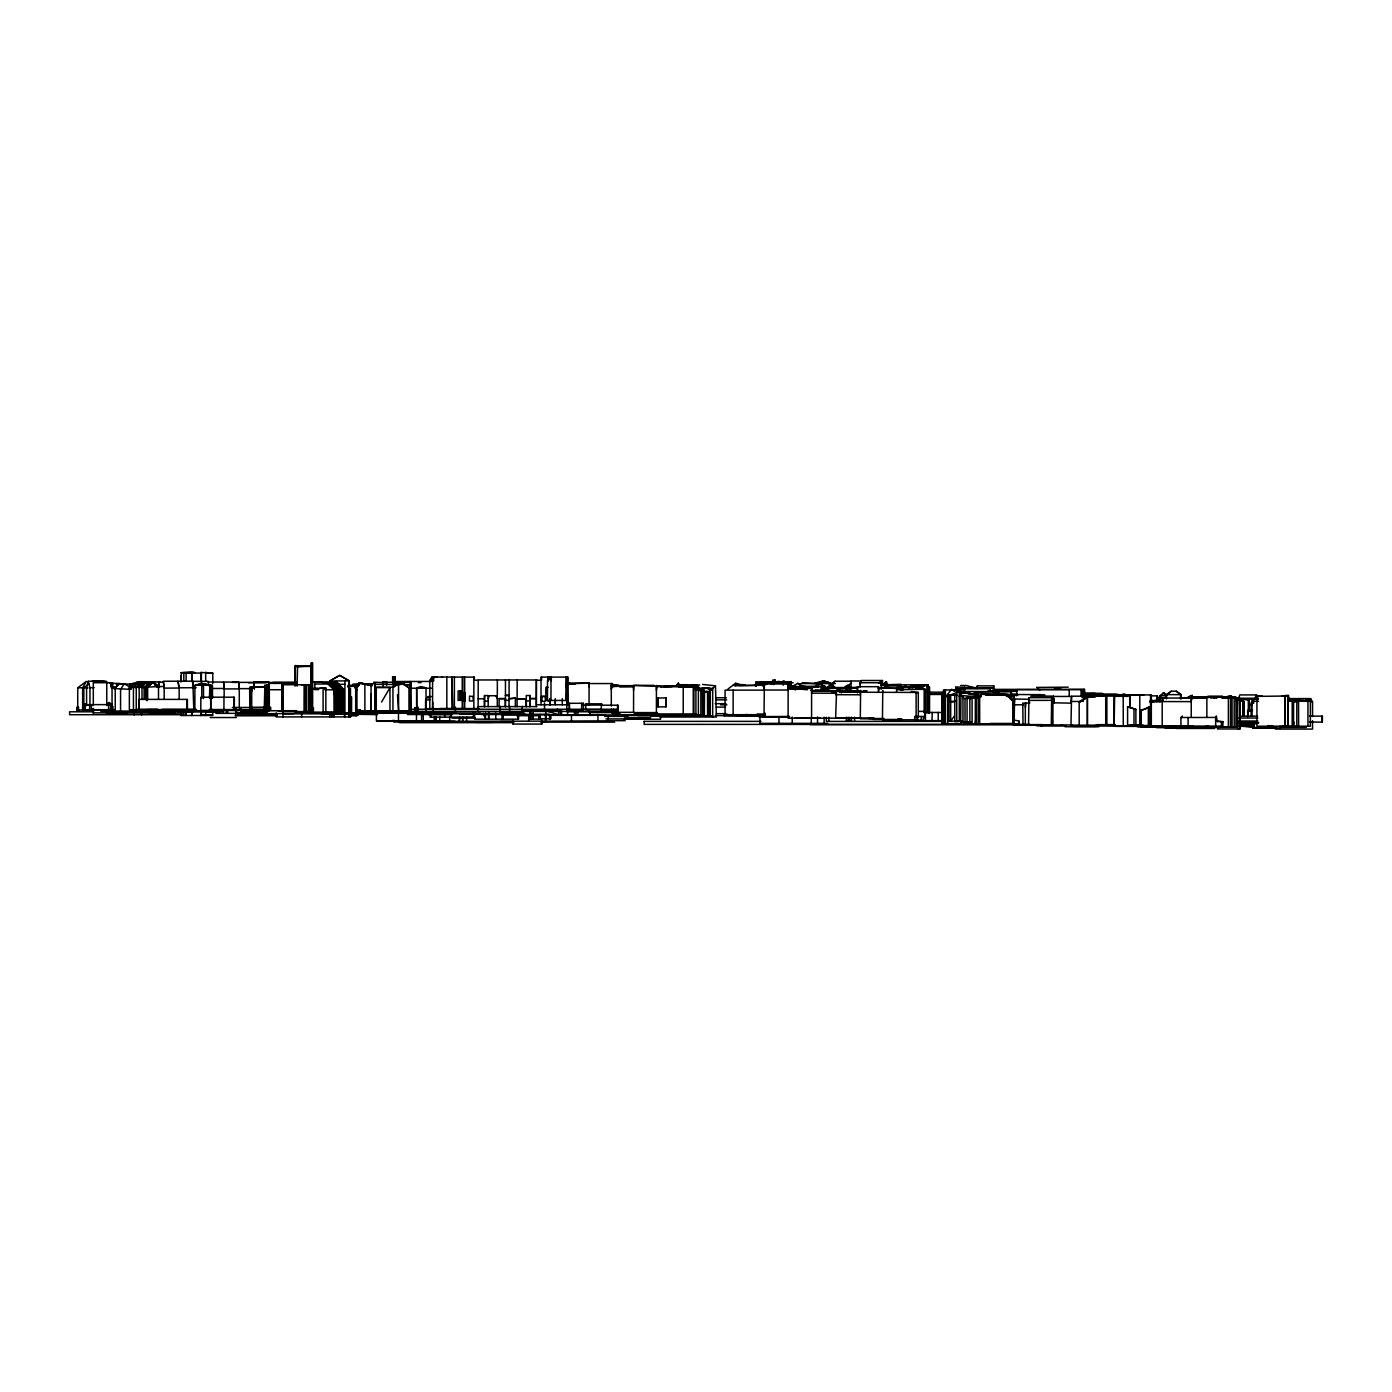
<?xml version="1.0" encoding="UTF-8"?>
<svg xmlns="http://www.w3.org/2000/svg" width="1392" height="1392" viewBox="0 0 1392 1392"><rect width="100%" height="100%" fill="white"/><g stroke="black" fill="none" stroke-linecap="round" stroke-linejoin="round"><path stroke-width="1.5" d="M371.09 694.086L371.055 711.068L371.055 683.733L375.109 683.733L375.405 711.068M766.487 684.481L766.487 681.889L773.621 681.889L773.587 684.499L773.517 683.194M788.411 687.857L788.429 683.228L788.829 686.935M1285.042 726.224L1285.112 696.035L1255.601 696.4L1254.992 699.41M532.962 719.107L532.979 714.966M555.304 700.733L555.286 704.77L555.286 698.714M763.999 690.014L788.116 690.014L788.168 683.942L764.365 683.959L763.999 716.984L788.69 716.793M350.471 703.934L350.123 708.719M633.551 690.241L633.621 685.456L656.937 686.343M666.055 697.879L666.124 706.875L657.807 706.875L657.807 703.952L657.929 698.053L666.055 697.879L665.968 706.875M656.415 690.432L656.502 685.456M756.134 684.864L756.169 681.906L775.327 681.906L775.361 682.898L775.327 681.906M773.587 684.499L773.621 681.889M945.081 700.472L945.185 694.156L942.976 693.529L942.976 723.596M611.297 689.423L611.384 685.664L633.621 685.664L633.551 712.6L657.407 712.6M589.06 686.778L589.129 683.141L566.892 683.141M657.929 698.053L658.016 706.875M394.545 683.559L394.597 681.523L431.398 681.436M1053.831 701.22L1053.901 698.419L1053.97 701.22M409.944 686.517L410.101 681.436M1084.298 694.573L1084.455 689.405L993.523 689.371M163.751 682.08L158.636 682.167L158.966 686.882M334.811 685.682L334.933 682.498L321.935 682.498M432.808 702.264L432.581 708.702L432.581 677.017L430.876 678.53L433.591 678.53L433.591 680.827L429.815 680.236L429.815 708.702M1150.54 701.324L1150.61 699.863M383.078 686.291L383.235 681.662L386.732 681.767M386.628 685.299L386.75 682.237L410.814 682.237L411.058 710.947L355.691 711.068L355.691 687.491L358.997 683.002L371.821 684.899M410.501 689.04L410.814 682.237M314.94 683.402L314.679 689.597L318.733 689.614M386.732 682.706L373.63 682.202M974.087 692.05L998.429 691.511L998.342 693.634L994.184 693.616M860.447 691.163L860.291 694.782L835.652 694.678L835.809 691.163L860.447 691.163L812.841 691.041M857.663 687.509L821.524 687.613L821.332 688.709L857.663 687.509L857.385 691.894L852.322 691.911M839.446 690.449L840.194 688.013M900.38 687.126L900.989 684.325L881.867 684.794L883.763 685.369M1239.489 704.317L1239.75 700.228L1236.113 699.793L1239.75 700.228L1239.75 728.956M774.735 682.898L784.096 681.332M1293.864 722.065L1293.568 726.224L1293.568 701.29L1288.105 701.011L1310.377 700.298L1310.377 726.224L1256.924 726.224L1256.924 696.017L1262.248 696.052M878.474 692.015L878.77 688.1L897.266 688.344L878.77 688.1M896.518 691.998L896.813 688.1M821.332 690.293L821.593 686.691L823.525 686.848M1152.245 700.141L1152.124 701.777L1160.458 701.777L1155.899 700.141L1152.489 700.942M1156.648 701.255L1157.065 695.861L1151.08 695.861M1014.089 705.1L1014.577 699.306L1010.453 699.306M1014.089 724.466L1014.577 699.289M509.072 698.732L515.388 698.14L515.318 706.614M515.388 698.14L509.054 698.732M201.196 711.26L200.761 715.488L200.761 711.26M540.079 714.74L539.644 718.829L539.644 714.514M1115.096 725.371L1070.987 725.128L1071.544 696.191L1089.71 696.191M976.262 715.366L975.322 723.718L975.322 697.514L980.995 696.104L977.619 697.81M1205.907 697.966L1162.633 698.071L1162.198 701.568L1191.239 701.62L1191.691 698.071M1010.992 691.859L1011.271 689.753L998.743 690.815L998.586 691.859L1010.992 691.859L1010.992 696.017M861.056 682.672L861.335 680.497L882.458 680.497L882.65 685.595M1014.037 694.608L1013.428 698.975L1028.775 699.289M882.11 682.933L882.458 680.497M473.106 696.539L469.504 696.122L469.452 700.976L473.176 700.976L473.176 696.122M459.899 717.419L459.308 721.369L459.517 717.211M760.554 682.045L770.437 682.428M1052.23 725.18L1028.531 725.18L1028.949 697.67L1051.691 697.67L1052.126 702.299M1051.273 725.18L1051.691 697.67M918.302 719.803L882.458 719.803L882.772 690.328M883.102 718.933L860.291 718.794L860.621 690.328L860.935 692.294M1013.428 699.654L1013.985 696.592L1007.582 696.592M882.458 692.398L882.737 690.919M977.358 685.873L976.975 687.874L993.314 687.996L993.749 685.873L977.358 685.873L977.41 687.631L964.36 687.683M1239.489 697.253L1239.263 698.453L1231.52 697.601M340.483 693.999L341.249 690.032L334.585 682.88M565.97 686.639L566.979 680.601M1103.317 694.086L1103.056 695.339L1102.168 693.303L1084.368 693.303M835.652 718.376L836.522 691.476M922.739 686.708L910.577 686.9L911.064 684.794L926.985 684.794L929.56 687.683L929.56 712.965M909.446 688.448L909.446 686.865L912.473 686.291L910.298 686.291L910.298 687.544L905.078 686.204L899.197 688.448L899.336 685.316L888.026 685.316L888.566 688.414M601.187 709.607L585.649 709.607L585.928 704.021L586.171 705.274M1051.552 704.891L1053.5 696.122L1030.776 696.122M333.575 694.121L334.567 690.119L328.251 684.029L334.637 690.119M799.565 687.439L799.965 685.891L805.533 686.413L803.532 686.691M105.792 682.254L107.01 682.15L106.227 681.227L88.27 681.297L86.582 687.665L86.582 705.674M618.152 710.007L601.187 710.007L601.483 704.161L601.762 705.222M1247.597 716.671C1247.998 703.813 1255.828 696.696 1236.305 700.768L1236.757 699.219M782.948 684.829L783.783 682.097L785.175 682.097M541.575 696.47L545.316 696.278L545.246 701.377L541.575 701.377L541.575 696.47L545.246 696.47M1176.223 727.39L1234.182 727.198L1234.182 697.027L1233.625 698.297L1235.783 697.096L1191.239 697.096L1191.239 716.445M928.534 694.451L943.637 694.469L944.141 692.903L942.401 692.903L941.879 694.469L941.879 723.596L958.792 723.596M499.154 698.627L505.453 698.627L499.154 698.627L499.084 706.614M910.577 686.795L911.238 684.847L901.094 684.864L900.38 686.848L910.542 686.9M1238.428 698.871L1239.802 694.921L1256.976 694.921L1255.462 698.906M568.371 683.298L575.053 684.22L567.484 683.803L589.129 683.141M1232.198 698.105L1232.633 696.887L1232.947 697.827L1230.789 695.93L1223.029 697.444M294.982 686.152L294.982 666.577L295.365 665.55L297.592 666.42M844.144 690.71L847.745 690.484M410.449 684.76L403.976 684.603L410.449 684.76L410.501 710.947M1228.057 698.175L1221.932 697.879M1141.457 726.032L1114.139 725.98L1114.661 694.956M585.649 705.048L586.171 703.83L601.762 703.83L601.187 705.048L581.995 705.118M1082.959 691.145L1083.811 689.144L1083.811 697.688M526.228 698.784L517.093 698.784L526.228 698.784L526.228 706.614M250.786 707.658L270.57 707.345L270.57 709.833L211.427 709.816M488.122 698.593L489.445 695.739L496.039 695.722L497.362 698.593M297.105 686.152L297.592 665.515M128.899 687.022L130.43 683.855L133.04 683.855M1253.635 703.221L1253.566 699.637M1180.921 726.137L1180.921 717.524L1182.4 716.045M1309.228 701.464L1310.603 698.593L1288.035 698.593M1217.287 721.839L1216.364 716.01L1215.616 717.437L1180.921 717.524M547.508 700.454L547.508 680.566L549.596 677.278L547.856 680.566L547.856 677.069M994.654 693.199C995.036 688.97 1003.214 694.295 995.593 691.424M916.789 692.624L918.302 692.45L918.302 717.715M1299.38 700.141L1300.058 698.975L1287.6 698.975M393.971 682.48L393.414 680.688L394.301 682.132M82.633 710.042L82.633 687.787L86.356 681.401L77.726 687.787L77.726 708.006M381.565 702.038L389.986 687.631L376.275 687.613L376.275 711.034M336.551 681.976L334.724 681.923M676.738 685.717L678.304 683.263L679.992 685.717M1208.708 697.392L1218.818 697.34M131.37 688.013L124.306 683.733L120.565 689.388L120.565 711.208M432.79 676.999L433.399 678.53L433.399 676.947L436.653 677.017M676.529 685.717L678.304 683.263M978.228 698.123L981.83 694.312L978.228 698.123L976.14 698.053L976.14 724.449M298.045 666.594L311.477 666.037L298.045 666.42M954.477 715.906L950.701 721.126L950.701 694.956M834.887 688.222L830.867 684.638L830.293 685.386L835.043 681.245L850.669 681.193M951.449 689.51L945.394 697.061L960.689 690.867L951.449 689.51L961.315 691.145M977.602 696.679L960.95 695.565L962.968 695.774L962.968 722.709L971.059 722.709M431.52 696.574L428.266 696.574L425.569 699.95L425.569 708.702L462.84 708.65L462.84 677.051M159.767 681.871L139.357 681.68L133.441 687.474L141.967 687.335L146.978 681.732L149.675 684.081M963.003 692.12L959.297 696.244L963.003 692.12L975.531 694.417M954.181 691.285L956.443 688.762L989.956 688.762L990.704 690.832M110.751 685.978L113.239 683.298L109.933 683.298M837.74 718.15L788.116 718.202L788.116 688.466L792.814 688.118M835.948 688.222L831.007 684.133L834.017 688.222M147.204 700.559L147.204 687.439L152.981 681.993L159.523 687.335M146.56 700.559L146.56 687.37L152.981 681.993L158.636 686.621L164.169 686.413L164.169 698.854M110.855 685.995L113.465 683.402L119.729 683.402L114.196 688.779M1218.818 696.887L1198.721 697.496L1220.627 697.027M136.242 709.746L136.242 687.665L142.28 681.68M129.369 688.344L133.441 687.126L138.748 681.941L136.729 681.941L129.369 688.344L129.369 709.746L194.636 710.007M844.022 688.222L847.815 685.282L851.573 688.222M136.242 687.665L142.402 681.68M139.27 709.746L139.148 687.491L145.186 681.732L148.144 684.69M139.148 687.491L145.133 681.68L148.126 684.829M827.805 688.222L835.043 681.245M844.735 688.222L847.38 685.664M1160.824 695.722L1163.921 692.764L1167.001 695.722L1160.023 695.722L1160.023 701.864M114.196 688.518L119.173 683.733L124.306 683.733M151.45 682.08L145.638 687.683L144.089 687.578L144.089 698.401M712.669 717.019L712.669 688.396L715.471 685.804L716.341 717.019L659.86 717.019M843.796 688.222L846.58 685.717M1160.023 695.722L1163.921 692.764M144.089 687.578L150.214 682.08L153.433 681.976L158.009 686.308M831.007 684.133L826.326 688.222M846.701 687.056L850.773 683.385M145.638 699.289L145.638 687.37L151.502 682.184M157.209 686.239L152.702 681.976L145.638 687.37M146.56 687.37L152.702 681.976M392.944 711.034L392.944 687.126L398.599 682.184L392.892 687.161L393.675 684.29L393.727 685.873M147.204 687.439L153.433 681.976M108.924 702.525L106.766 704.387L112.056 704.387L108.924 702.525L110.664 704.439L110.594 709.903M956.443 688.762L954.025 690.832L955.521 690.832M679.035 687.196L681.854 686.534M681.367 687.335L682.306 686.517M680.966 686.83L687.665 686.308M397.486 684.481L393.727 687.143L393.727 684.481M1254.662 723.388L1255.723 722.535L1255.723 723.736M113.257 709.885L83.833 709.885L83.833 687.874L88.792 683.924M1167.001 694.625L1171.281 691.215L1176.275 691.198L1181.216 694.625L1181.216 698.871M878.491 683.281L881.536 681.019L882.11 685.595M918.911 687.491L896.848 687.491L896.518 689.701L925.228 689.284L925.28 712.634M741.919 685.369L735.637 683.263L727.964 689.04M1079.183 725.128L1079.183 701.916L1087.517 696L1115.201 696.104M392.944 687.126L396.79 684.394L404.324 684.185L409.822 688.64L409.822 711.034M681.697 686.708L692.99 686.012L695.913 689.318L695.913 714.931M827.805 688.553L820.584 683.924L802.732 682.776L799.669 684.22L797.738 683.368L792.135 686.482M212.506 710.72L194.897 710.72L194.897 685.403L201.77 683.211L196.15 685.421L200.883 684.794M947.656 698.61L948.839 697.775L950.127 701.672M1166.374 698.871L1166.374 694.625L1171.281 691.215M1081.828 701.063L1083.185 700.141L1083.237 701.481M976.14 698.053L978.141 697.688L978.141 724.449M813.746 687.457L819.296 683.924M392.718 676.86L394.841 676.86L394.719 683.159L394.597 681.523M341.249 690.032L334.776 682.202L342.188 689.736L342.188 713.852M1295.012 700.541L1298.11 698.732M917.05 686.795L926.428 684.76C932.901 688.344 917.589 681.923 915.762 686.969M349.288 680.897L339.7 675.381L329.8 681.001L339.7 675.381L349.288 680.897L349.288 716.915M394.719 682.411L394.528 676.738L394.214 683.089M392.718 683.089L392.596 676.86L394.528 676.738M1291.985 701.29L1296.613 698.732M1252.835 723.127L1258.159 722.622L1241.942 721.926L1241.942 723.127M441.508 677.017L442.534 676.93M832.573 692.433L836.801 691.024L835.757 690.728M832.207 692.764L836 690.728M959.836 693.912L964.465 691.493L969.11 693.912M1141.266 725.493L1141.266 710.059L1150.088 706.875L1150.088 725.493L1127.59 725.667L1127.59 706.684L1135.889 709.433L1135.889 725.667M1144.92 709.207L1150.088 706.875M1192.265 695.321L1186.158 698.071L1184.366 697.549M1188.437 697.044L1191.535 695.652M825.369 687.822L825.23 686.413L788.098 686.935M915.814 688.605L920.408 686.708L922.896 689.266L925.228 689.284M979.446 695.739L969.876 698.662L975.322 697.514M689.405 686.534L687.857 686.534L687.857 684.707L660.591 686.865M810.683 690.467L824.047 690.449L827.648 689.092M793.649 689.127L804.402 689.127L809.396 687.283L812.162 688.344L812.197 692.746M828.832 688.901L824.047 690.676L836.696 690.676L841.725 692.381M899.197 688.448L905.322 686.204M712.6 690.31L709.033 687.822L698.941 688.466M503.382 714.566L507.123 713.383M830.867 683.333L823.264 680.827L814.581 683.333L815.625 683.333M746.791 714.34L746.791 715.54L723.997 715.61L725.545 713.922M723.997 715.61L727.094 714.635M416.695 687.909L416.695 711.782L416.626 687.909L420.889 686.621L426.022 687.752L426.022 711.782M659.756 685.943L656.415 685.943L693.929 686.708L693.929 713.939M830.867 683.054L823.264 680.827M925.28 691.737L926.863 691.598L922.096 687.074L917.833 687.752L920.408 686.708L922.826 689.214M918.146 688.118L922.096 687.074M830.624 684.394L834.487 688.222L832.277 683.716M84.773 709.92L84.773 704.265L89.627 705.048M860.291 692.242L918.302 692.45M773.465 682.445L778.615 681.384L784.862 682.532M1200.235 697.949L1209.335 696.139L1222.524 696.139L1210.692 697.984M414.799 707.919L417.913 707.345L417.913 710.581L414.799 710.581L414.799 707.919L417.913 707.345L417.757 710.581M837.044 691.215L842.856 690.589M1221.967 697.74L1231.259 695.93L1233.364 697.844M948.283 721.126L948.283 701.951L954.651 701.864M1123.292 725.98L1123.187 696.104L1129.834 694.869L1151.323 694.939L1151.323 725.737M204.398 684.133L212.158 685.525L211.601 698.627M948.283 701.951L955.417 700.942M194.897 685.403L202.484 684.046L210.592 685.682L210.714 710.425L210.801 697.201M773.308 683.211L782.739 681.593L789.02 683.82L782.147 681.593M1014.559 695.321L1017.813 695.095L1016.63 695.304M208.121 684.951L199.387 684.812L202.258 685.769M778.128 682.828L783.922 681.889L786.967 684.029M773.587 683.368L784.288 681.523L789.438 685.804M971.042 723.127L967.075 723.127L967.075 697.462L981.029 696.731M436.653 676.738L433.399 676.947M967.075 697.462L974.835 696.104L978.907 696.8M249.864 710.355L249.638 687.544L265.855 686.517M251.935 687.3L249.638 687.544M1300.946 700.611L1293.568 701.446L1307.958 700.541L1307.958 726.224M664.245 686.882L672.058 686.674M912.473 686.291L928.325 684.899L928.325 713.087M928.325 684.899L912.473 686.83M803.132 689.44L807.377 689.736M878.039 688.24L879.518 688.031M377.145 714.27L345.286 714.148L345.286 712.948L399.086 713.226M345.286 714.148L377.58 714.601M1162.268 700.802L1156.16 701.324L1163.155 700.628L1162.633 698.071M778.981 682.759L791.178 681.593L791.178 685.647M1083.307 694.538L1086.943 694.19L1083.446 694.19M859.055 691.737L834.643 690.989M1095.104 694.364L1098.184 695.635L1094.965 694.19L1095.904 694.295M343.72 689.753L336.29 682.202L343.72 689.753L343.72 713.852M336.62 689.701L341.249 689.719L341.44 713.852L340.622 689.84L341.492 689.91L334.88 682.324L340.622 689.84L342.954 689.719L342.954 713.8L321.674 713.765M903.46 687.874L899.528 688.448L899.336 685.316M1257.95 722.587L1240.168 722.465L1256.367 722.344L1256.367 723.562M701.603 688.327L712.669 688.396M703.169 688.309L709.033 687.822M347.93 686.447L354.194 686.012L356.944 690.154M1094.373 694.956L1101.35 694.399M1258.194 722.953L1247.719 722.448L1246.832 723.718M1240.881 722.518L1253.287 722.448L1253.426 728.051M1240.881 723.718L1253.287 723.649L1240.255 723.753M761.894 684.69L762.625 685.995M347.791 686.691L355.83 686.117L354.925 686.117M782.234 682.793L786.48 682.532M703.534 692.137L708.806 691.876L708.806 715.697M1085.899 696.766L1092.824 696.661M181.308 672.719L186.11 672.58L186.11 681.158M785.001 682.741L789.595 682.498M775.414 682.706L791.683 682.515M252.143 687.37L265.211 686.674L265.193 710.355M311.773 688.64L325.85 688.031L325.85 712.774L308.363 712.774M312.521 688.744L317.846 688.466M319.621 688.361L325.85 688.031M181.308 681.262L181.256 672.701L200.761 673.136M251.291 687.37L258.199 687.056M259.834 686.917L265.855 686.621M1292.716 701.568L1298.632 701.481L1292.716 701.568L1292.716 726.224M183.274 672.597L193.453 672.11M252.491 687.335L254.301 687.283M347.965 685.421L359.066 684.899M1029.906 702.96L1025.33 703.186L1025.33 724.466M1203.471 697.653L1208.935 697.392M1089.031 696.696L1092.146 696.365M1089.692 696.661L1092.824 696.522M1240.22 722.396L1251.147 722.222L1251.147 723.44L1240.22 723.596L1254.001 723.753M1141.266 710.059L1143.197 709.99M693.929 689.388L695.913 689.318M1223.551 697.966L1226.874 697.844M1223.533 697.966L1227.448 697.827M398.599 684.342L404.324 684.185M657.285 686.639L693.929 686.708M337.421 687.961L336.342 687.457L341.249 689.719M693.251 686.952L698.401 686.865L700.855 689.301L700.855 715.766M1084.542 693.599L1095.33 693.547L1084.281 693.668M1257.759 722.813L1240.376 722.431L1258.646 722.622M1248.85 699.358L1249.459 711.451M1101.82 695.269L1124.632 695.008M1196.929 697.357L1201.087 697.618L1193.153 697.253M193.784 709.676L192.862 681.14L163.282 681.262L164.308 688.118L179.15 688.031L177.967 681.262L179.15 687.805L196.168 687.683M1256.367 722.344L1239.593 722.518L1254.592 723.109M1240.672 723.544L1251.147 723.44M1239.593 723.718L1254.262 723.579M1036.657 687.422L1068.238 687.161M1025.399 707.449L1025.852 703.186M1238.897 722.552L1253.287 722.448M1253.287 723.649L1238.897 723.753M238.728 682.219L239.285 688.64L249.673 688.64M348.766 716.915L348.766 680.879L329.8 681.001M699.741 685.003L693.251 685.003L697.914 685.595M1070.987 701.481L1081.097 701.446M213.15 688.501L224.147 688.483L224.147 697.357M131.196 689.353L115.275 688.622M796.224 686.848L797.285 686.848L795.354 686.795M1081.706 690.693L1081.114 689.527L1069.23 689.562L1069.23 695.861M1183.043 697.966L1189.882 697.949M1236.061 700.124L1237.749 700.124L1235.678 699.706M1258.594 701.29L1252.139 701.307L1251.164 703.221L1251.164 715.906M92.22 681.384L98.084 681.367M803.01 686.36L801.2 686.36L797.738 683.368M1028.531 700.385L1051.273 700.35M1156.735 699.845L1160.858 699.828M1252.8 701.237L1253.061 703.221L1253.061 699.132M1079.183 701.916L1080.523 701.916M1293.568 701.29L1298.545 701.272M1014.089 704.804L1023.781 704.787M1251.913 710.86L1247.597 710.86L1247.911 716.584M723.997 714.392L727.807 714.392M297.105 666.42L311.547 666.42L311.129 712.234L311.129 662.923L312.574 662.923L312.574 712.234L312.313 707.693L313.426 707.693L313.426 712.234L294.982 712.234M294.982 666.577L297.105 666.577M195.298 672.562L187.589 672.562M181.256 672.701L183.814 672.719L183.814 681.262M212.785 683.733L212.785 673.136L205.076 672.475M392.596 676.86L394.841 676.86L394.458 683.159M451.965 679.105L452.818 708.702M536.807 679.957L478.222 679.957L478.135 706.614L536.929 706.614M775.083 680.044L775.083 683.141L775.083 680.044L772.699 680.044L772.473 682.828M548.587 680.897L548.187 677.069M861.283 680.984L851.121 680.984L850.947 688.222L847.815 685.282M784.288 681.523L786.463 683.663M791.178 681.593L790.708 685.647M208.191 681.993L238.728 682.115L239.285 688.901L224.147 688.901L223.607 682.115L224.147 688.483M311.756 682.15L329.104 682.15M819.505 682.115L827.387 682.115L829.754 684.586M232.307 682.393L266.116 682.341M272.919 682.393L296.026 682.341M313.235 682.254L321.935 682.254M770.054 682.463L777.571 682.463M248.35 682.759L265.785 682.759M266.15 682.498L296.374 682.585M418.279 682.637L420.993 682.637M772.699 682.585L755.856 682.724L755.786 685.995M860.047 687.056L860.047 682.724L881.171 682.724L881.414 684.377L881.414 681.019M777.884 682.776L793.231 682.776M133.093 683.107L137.251 683.107M767.966 683.089L755.578 683.281L762.625 684.812M788.585 683.281L776.823 683.281M295.4 683.385L268.9 683.402L269.056 689.719L281.984 689.736M755.786 683.611L767.74 683.611M802.21 683.576L835.357 683.576M359.066 683.75L352.907 684.185L352.907 685.195M116.145 684.064L138.017 684.098M314.923 684.029L328.721 684.011M370.063 684.081L370.985 684.081M881.902 684.046L886.321 684.481M337.438 684.29L344.903 684.29M358.997 683.002L371.107 685.595L371.055 684.22L364.861 684.22L364.878 711.068M375.335 684.342L400.374 684.481M309.72 684.725L309.859 711.59L282.054 711.59L282.054 684.725L309.859 684.725M329.974 684.655L336.76 690.467L336.272 712.182M687.857 684.707L679.244 684.707L683.107 685.595M694.051 684.69L689.666 684.951L693.373 684.951M742.632 684.76L745.051 684.76L738.073 684.464M882.197 684.829L900.52 684.829M264.689 685.108L269.317 685.125L269.317 708.076M634.735 685.334L654.049 685.351M754.151 685.351L764.695 685.282M203.702 684.046L212.489 685.664L212.506 698.192M734.785 685.49L736.072 685.49M738.63 685.49L753.751 685.49M960.706 685.508L966.239 685.508L977.497 688.553M210.035 685.682L211.601 685.682M887.87 685.908L899.197 685.908M354.194 686.012L356.213 690.032L356.213 715.784M657.407 686.099L657.041 687.77M692.99 686.012L690.937 686.012L691.546 686.708M805.533 686.413L825.23 686.413M264.236 686.621L265.628 686.621L265.628 710.355M879.518 688.675L878.474 686.691L857.385 686.691L857.385 692.955M884.181 686.917L888.34 686.691L888.131 687.735L885.208 686.169M633.464 686.848L619.788 686.987L619.788 685.769L613.124 684.673L620.049 685.717M681.593 686.865L684.62 686.865M696.278 686.865L693.79 686.865L695.913 689.649L698.384 689.649L696.278 686.865L679.818 686.517M698.401 686.865L696.592 686.865L700.855 689.301M818.844 686.848L814.181 686.761M250.316 687.317L253.414 687.3M548.117 687.283L546.221 687.283L546.221 700.437L568.197 700.454M88.27 681.297L89.958 687.665L94.169 687.665M111.029 687.665L115.24 687.665L115.24 709.694L86.582 709.694M77.726 687.787L82.633 687.787M83.833 687.874L87.974 687.874M851.365 687.874L857.385 687.874M1037.318 687.874L1039.754 690.328M969.511 687.683L992.705 688.17M416.695 688.274L426.022 688.274M788.116 688.466L812.11 688.466M1054.405 688.292L1060.756 688.292M349.288 688.744L350.471 688.744L350.471 716.915M1069.23 689.666L1016.717 689.666L1016.717 695.861M283.098 713.818L344.172 713.852L344.172 689.927L336.568 681.941M698.558 689.962L704.491 689.962L704.352 715.766M958.792 689.927L943.48 689.927L943.48 723.596M815.19 690.188L824.047 690.449M836.418 690.293L843.813 690.293M900.485 690.154L902.938 690.154M329.191 684.151L336.272 691.076L329.121 684.203L335.785 690.519L335.785 712.165M1017.413 690.571L992.409 691.093L1017.291 691.128M863.144 690.728L867.094 690.728M988.894 690.693L1011.253 690.693L1011.584 696.122M988.007 690.919L992.2 690.919M1010.679 691.319L1016.891 691.319M841.046 691.615L861.631 691.615M964.465 691.493L962.742 691.493L995.611 691.65M839.219 691.824L861.857 691.824M928.812 692.155L945.064 692.155M462.422 692.677L465.137 692.677L465.137 700.959L462.422 700.959M975.079 696.244L975.079 693.286L978.037 694.277M1010.575 694.33L1017.274 694.33M1094.042 694.26L1116.628 694.26M566.544 694.591L568.197 694.591M998.708 694.434L1041.703 694.643L1041.79 695.565M1094.738 694.521L1118.977 694.521M1166.374 694.625L1181.216 694.625M948.839 702.02L948.839 695.026L956.861 694.956M985.536 695.026L1000.169 695.026M981.343 694.312L1007.564 695.217L1013.028 701.29L1013.028 724.432M1084.42 695.13L1094.808 695.13M1118.681 695.147L1143.772 695.008L1127.555 695.147M530.021 699.132L530.021 695.513L526.28 695.513L526.35 706.614M484.433 706.614L484.486 695.548L488.209 695.548M956.739 695.53L954.773 695.53L954.773 721.561L960.95 721.334M1087.274 725.302L1087.274 695.739L1105.718 695.739L1106.884 696.818L1106.884 725.302M212.489 695.896L211.114 695.896L211.184 685.386M1008.556 695.826L1014.89 695.826M1006.346 696.278L1014.002 696.278M1114.139 696.331L1128.286 696.331M976.732 696.644L980.768 696.679M1083.533 696.661L1093.503 696.661M1281.736 696.035L1286.069 696.035L1285.112 696.035M349.549 697.183L351.619 697.183L351.55 713.365M1156.978 697.305L1161.241 697.305M715.958 697.757L726.415 697.757M1163.086 697.688L1164.234 697.688M1181.582 697.827L1189.812 697.827M1192.961 697.827L1207.96 697.096L1206.864 697.096L1206.864 716.445M1216.678 698.14L1213.754 697.723L1214.363 698.401M1222.211 697.81L1238.358 697.81M962.968 698.366L969.041 698.366M1160.963 698.297L1156.839 698.297L1156.839 701.672M1234.182 698.14L1235.974 698.14L1235.974 727.076M1239.559 698.245L1258.316 698.245M478.135 698.801L484.538 698.801M1160.719 698.836L1157.361 698.297M1236.113 699.149L1237.975 699.271M1241.316 699.115L1258.42 699.132M1235.678 699.532L1240.255 699.532L1240.255 728.956L1217.53 728.956M1258.177 699.341L1254.557 699.132M716.097 699.863L726.728 699.863M1237.714 699.985L1235.678 699.811L1237.714 699.985L1237.714 728.956M1290.575 699.95L1303.747 700.524M505.383 700.333L509.124 700.333M1310.377 700.298L1305.244 700.611L1307.958 700.628M526.28 700.942L530.021 700.942M1150.14 700.889L1163.155 700.924M484.486 701.116L488.209 701.116M548.17 701.168L550.101 701.168M1156.3 701.133L1162.268 701.133M1149.514 701.933L1153.777 701.933M1025.713 703.186L1022.772 703.117L1023.016 724.466M715.192 703.673L725.98 703.673M91.367 704.857L87.696 704.63L90.724 705.013M110.664 704.63L91.367 704.63L91.367 709.903M720.604 704.874L726.902 704.874M601.187 705.187L618.152 705.222L618.152 711.416L356.944 711.364M716.41 707.101L725.545 707.101M232.394 707.449L270.413 707.449L270.413 709.833L264.515 709.189M439.976 708.563L479.092 708.563M110.281 709.224L112.682 709.224L112.682 706.301L112.3 709.224M136.242 709.241L157.557 709.224M162.238 709.328L193.784 709.433M210.035 709.433L212.489 709.433M410.779 709.259L618.152 709.259M1127.59 706.684L1135.889 709.433M146.96 709.589L196.498 709.502M209.305 709.45L210.679 709.45M211.88 709.537L269.7 709.624M1248.85 709.972L1252.504 709.972M77.726 710.042L107.341 710.042M144.176 710.198L196.307 710.251M211.323 710.181L270.118 710.146M238.084 710.494L200.813 710.425L200.813 697.201L234.343 697.201L234.343 710.425M243.739 710.512L269.056 710.564M260.861 710.807L296.687 710.686M146.717 711.155L163.751 711.155M278.139 711.138L295.365 711.103M522.226 711.138L545.142 711.138M100.763 711.312L148.474 711.208M162.342 711.26L178.837 711.26M192.705 711.242L223.503 711.347M918.755 711.399L925.001 711.399L924.688 717.785M114.074 711.521L164.795 711.747M177.637 711.608L193.505 711.608M206.816 711.764L221.154 711.764M397.016 711.73L403.889 711.73M589.721 711.625L566.805 711.625L566.805 703.273M93.403 711.799L69.6 711.799L69.6 714.705L182.143 714.705M160.393 711.886L218.77 712.025M241.164 712.008L266.672 711.834M409.892 711.782L456.106 711.782M314.679 712.112L337.316 712.269L337.316 690.362L330.983 683.837L336.76 690.328L336.76 712.269M611.297 712.339L634.16 712.339M267.02 712.617L236.048 712.46L236.048 708.424M324.232 712.373L339.979 712.582L339.979 690.223L333.541 683.716L339.335 690.223L339.335 712.582M366.096 712.582L410.918 712.582M589.06 712.582L612.497 712.582M924.305 712.46L942.14 712.46M127.246 712.843L92.759 712.843L92.759 708.563M370.759 712.861L395.589 712.895M404.915 712.826L408.97 712.826M418.905 712.878L435.626 712.878M523.444 712.739L499.972 712.739L499.972 706.249M106.366 713L175.531 713M371.542 713.087L408.047 713.052M409.057 713.087L480.101 713.069M215.864 713.365L267.247 713.365M403.367 713.261L429.571 713.33M478.883 713.452L524.558 713.33M612.097 713.243L620.136 713.243M266.116 713.678L293.729 713.557M357.866 713.713L358.91 713.713M435.017 713.748L481.545 713.748M634.595 713.539L657.737 713.539M716.41 713.661L725.545 713.661M148.596 713.939L182.491 713.939M356.944 713.87L360.319 713.818L360.319 709.624M459.586 713.8L505.157 714.044M695.913 713.939L656.415 713.939L656.415 685.943M757.091 714.079L765.356 714.079M549.231 714.2L523.009 714.357L523.009 710.216M407.456 714.514L430.354 714.514M481.284 714.514L525.811 714.566M201.005 714.827L211.549 714.827M235.422 714.949L276.921 714.827M428.806 714.775L452.104 714.775M504.182 714.827L526.802 714.827M538.321 714.896L605.416 714.914M612.689 714.844L635.518 714.844M663.967 714.844L698.384 714.931L698.384 688.64M764.695 714.688L725.075 714.688L725.075 690.136L763.999 690.136L764.347 685.09L734.454 685.751L733.393 684.847L735.411 684.899M266.968 714.966L277.13 714.966M349.81 714.966L358.301 714.966L358.301 710.651M591.861 714.966L700.855 714.966M548.587 715.331L593.81 715.331M614.933 715.262L664.297 715.314M697.462 715.331L702.16 715.331M727.564 715.366L764.991 715.401M235.178 715.801L277.252 715.784M349.792 715.784L356.944 715.784L356.944 687.526L360.25 683.002L372.377 685.595M516.658 715.679L539.104 715.679M637.71 715.54L710.268 715.697L710.268 690.258L706.701 687.822M715.192 715.61L765.148 715.749M650.464 715.836L712.669 715.836M737.134 715.888L764.591 715.888M604.737 716.393L627.931 716.393M1239.611 716.132L1257.568 716.132M1309.454 716.132L1322.4 716.132L1322.4 722.083L1309.454 722.083M762.729 716.584L789.56 716.428M759.058 717.106L789.125 717.106M210.192 717.524L236.379 717.524M626.835 717.472L649.681 717.472M627.757 717.785L650.76 717.785M795.145 717.75L819.871 717.75M835.652 717.854L860.935 717.854M451.93 718.115L475.298 718.115M836.679 718.098L873.845 717.924M1238.932 718.011L1257.829 718.011M868.799 718.498L883.868 718.498M539.417 718.829L550.658 718.829L550.658 714.722M605.92 718.916L628.975 718.916M540.461 719.107L529.221 719.107L529.221 714.775M624.312 719.246L660.591 719.246L660.591 715.175M897.77 719.072L901.807 719.072M872.993 719.438L902.033 719.473M392.3 720.499L394.841 720.499M607.451 720.656L625.043 720.656L625.043 716.584M920.86 720.638L942.14 720.638M449.686 720.952L376.414 720.986L376.414 712.617M570.72 721.021L608.182 720.847L608.182 716.549M1238.932 721.021L1257.829 721.021M377.354 721.282L455.08 721.282M465.989 721.265L571.451 721.108L571.451 714.827M947.656 721.126L962.081 721.126M996.376 724.101L1019.014 724.084L1019.014 721.108L1018.735 724.084M449.146 721.369L466.581 721.369L466.668 716.984M499.972 721.578L513.143 721.578M644.113 721.369L760.937 721.369M940.644 721.369L826.343 721.421L826.343 717.298M465.746 721.822L513.23 721.822M540.722 721.822L544.968 721.822M960.95 721.769L971.407 721.769M1215.686 721.126L1222.924 721.735L1222.924 726.137L1164.547 726.015M393.762 721.996L439.367 721.996M465.119 722.135L514.013 722.135M541.349 722.135L614.69 722.135M1239.611 722.083L1257.307 722.518M475.768 722.361L491.985 722.361M963.629 722.483L970.642 722.483M399.504 722.657L512.917 722.657M1239.802 722.413L1258.438 722.883L1252.73 722.622L1252.73 728.051L1280.309 728.051M827.648 723.353L759.945 723.353L759.945 716.845M990.06 723.44L1014.385 723.44M961.315 723.77L945.394 723.77L945.394 689.927M1014.907 723.84L969.876 723.718L969.876 697.462M1029.906 724.466L644.113 724.379L644.235 721.369M810.283 724.606L1042.19 724.606M1060.756 724.78L1062.287 724.78M1097.14 724.675L1115.375 724.588M1013.428 724.936L1072.084 724.954M1097.505 725.093L1109.494 725.093M1111.425 725.093L1114.54 725.093M1130.513 725.041L1140.135 725.041M1128.686 725.162L1143.25 725.162M1094.843 725.51L1114.992 725.597M1036.831 725.876L1042.399 725.876M1088.962 725.684L1115.201 725.684M1128.999 725.754L1193.257 725.98M1206.29 725.98L1208.465 725.98M1239.437 725.928L1253.948 725.928L1247.545 725.476M1040.677 726.015L1066.342 726.015M1142.449 726.067L1144.746 726.067M1239.35 726.015L1254.331 726.015M1072.797 726.398L1096.478 726.398M1115.618 726.363L1167.001 726.38M1239.019 726.346L1254.331 726.346M1279.109 726.467L1297.727 726.467M1065.089 726.728L1098.845 726.728M1137.421 726.833L1194.406 726.85M1140.779 727.129L1157.413 727.129M1213.093 726.937L1237.749 726.902M1279.944 727.407L1306.253 727.407M1156.613 727.685L1218.992 727.529M1252.591 727.598L1276.534 727.598M1165.121 728.19L1214.363 728.277M1176.066 728.434L1214.485 728.434M1275.211 729.077L1312.552 729.077L1312.552 720.725M429.815 680.236L433.591 680.827M92.098 681.28L104.296 681.314M764.017 684.62L755.612 685.282M800.278 686.761L790.151 686.621M376.292 687.161L393.257 687.196M707.954 715.697L707.954 691.72L710.268 691.876L706.301 691.163M835.652 693.199L811.588 693.164L811.901 691.72L812.197 693.233M928.568 694.034L943.132 694.051M409.892 688.205L431.503 688.274M345.286 712.948L377.145 713.069M1257.707 722.5L1244.935 722.448L1244.935 723.649M1240.272 722.726L1256.732 722.761M1248.502 723.944L1252.609 723.962M306.223 684.881L301.281 684.725M956.861 695.269L948.839 695.026M774.439 682.445L785.558 682.532M771.812 682.706L776.179 682.741M264.863 686.517L264.236 710.355M141.967 687.335L145.899 687.613M1087.274 695.739L1088.405 696.818L1095.034 696.679M1249.459 700.802L1248.572 700.628M789.995 682.532L783.418 681.332M698.854 689.788L700.75 689.806M853.313 691.563L859.299 691.615M1256.872 722.796L1240.063 722.674L1257.098 722.97M1040.746 694.852L1044.887 694.886M331.627 684.255L338.848 690.171L338.848 712.513M331.505 684.151L338.36 690.728L331.209 683.977L337.316 691.093L331.748 683.977M1241.942 721.926L1255.654 722.065M478.361 680.34L473.854 680.027L474.463 677.104L431.607 677.051L431.607 681.262M1003.51 695.06L1007.564 695.217M209.305 685.403L210.192 685.421L210.192 697.653M710.268 690.258L712.234 690.293M887.313 685.49L886.443 681.662L883.311 684.638L886.408 681.662L886.408 685.369M1122.752 694.051L1124.962 694.086M355.691 687.491L356.944 687.526L360.371 683.037L372.377 685.282M426.439 699.95L429.815 699.95L428.266 696.574M1240.446 722.866L1255.149 723.144M1248.85 724.24L1253.044 724.31L1248.885 724.049M324.684 689.666L334.167 689.893L334.167 712.112M209.861 685.543L209.444 698.123M403.506 684.185L409.822 688.64M975.862 688.379L955.747 686.848L955.747 689.527M1000.465 694.608L1014.263 695.147M788.394 686.465L796.816 687.039M1123.187 696.104L1129.956 694.869L1129.956 707.606M1013.028 719.734L1019.014 721.108M1282.693 725.928L1286.956 726.154M1311.629 701.846L1312.552 701.916L1312.552 716.549M1258.438 723.127L1252.73 722.622M1237.088 699.776L1244.048 701.585L1244.048 716.027M1248.885 725.249L1252.991 725.528M999.508 694.016L1002.797 694.243M1192.265 697.009L1193.57 697.096M1247.545 724.258L1254.001 724.797M203.476 684.255L203.528 698.506M920.582 685.908L924.462 686.291M1088.405 696.052L1095.521 696.783M1215.755 721.126L1222.924 721.735M702.542 684.446L715.471 685.804M956.739 721.561L956.739 692.068L976.053 694.225M956.739 692.068L975.531 694.364M1239.611 724.571L1252.504 726.085M1239.611 725.789L1256.819 727.807M888.235 688.257L882.911 684.29L881.171 685.282L883.763 684.29L888.879 688.327M829.301 688.257L830.746 688.431M822.411 688.257L823.525 688.396M212.785 673.136L200.761 672.475L200.761 681.61M567.605 683.298L574.461 684.238M702.368 691.111L698.958 690.502M1248.815 704.613L1252.226 705.187M84.773 704.265L89.158 705.048M1182.487 697.949L1183.913 697.844M909.359 687.37L905.078 686.204M707.536 691.876L707.588 715.697M801.827 687.109L788.237 685.421L796.729 687.022M788.203 688.153L796.05 689.649L789.699 688.466M911.308 691.511L916.789 692.624M965.178 689.84L957.191 688.501L962.655 689.666M977.271 695.739L980.96 696.539M969.511 688.031L971.007 688.379M1244.048 701.585L1235.8 699.428L1236.305 700.768M201.683 683.211L210.122 685.49L210.035 698.627M771.499 683.472L768.958 682.376L771.499 684.046M881.867 684.794L888.34 686.691M1015.203 691.285L1010.749 690.084L1014.611 691.302M851.608 690.014L848.581 688.901L843.813 690.658L836.714 690.293M788.272 687.283L791.021 688.344M510.481 711.886L514.153 713.33M1007.425 695.217L1013.028 701.29M735.637 683.263L739.239 685.351M799.669 684.22L805.028 687.474M826.465 688.553L820.584 683.924M1011.653 696.94L1008.313 694.538L998.638 694.051L1007.303 694.625L1010.296 697.305M1006.99 694.538L1010.296 696.905M110.734 684.446L115.24 687.665M348.278 687.039L350.471 688.744M1176.275 691.198L1180.573 694.625L1180.573 698.871M783.783 682.097L784.862 683.002M154.164 683.489L158.705 687.422M154.529 684.794L157.557 687.422M332.114 684.255L338.848 690.171M920.356 687.074L922.774 689.405M1306.009 700.82L1290.662 700.82M841.273 692.659L838.767 690.119L836.261 691.319L839.132 690.119L841.621 692.624M329.626 684.203L335.785 690.519M1163.294 692.764L1166.165 695.722M336.151 681.419L344.172 689.927M334.811 682.88L341.44 689.98M611.384 685.664L612.097 686.604L633.621 685.664M998.429 691.511L999.021 693.216M926.985 684.794L929.56 687.683M338.256 686.134L341.492 689.788M342.954 689.719L335.455 682.132L342.188 689.788M334.498 690.032L334.637 712.112M942.976 693.529L945.185 694.156L945.185 723.596M432.599 676.999L433.591 678.53M678.165 683.298L679.696 685.717M1310.603 698.593L1312.552 701.916M549.596 677.278L551.319 680.566L551.319 677.069M549.301 677.278L550.971 680.566M588.538 710.825L590.469 714.688M634.056 686.343L633.621 685.456M496.039 695.722L497.275 698.593M483.233 713.383L485.582 719.177L485.547 712.948M130.43 683.855L131.805 687.3M342.797 710.79L344.903 716.915L344.92 680.897M1289.253 698.192L1289.758 699.88M997.472 693.964L977.967 693.982M1052.23 700.733L1051.378 696.679L1052.126 700.733M163.282 682.167L164.169 686.413M975.079 693.286L975.27 694.277M860.047 682.724L860.343 684.516M193.784 687.7L192.879 681.349L208.208 681.349L208.626 685.577M1028.949 697.67L1029.384 702.351M371.055 683.733L371.246 685.595M253.762 682.219L254.371 688.675M1157.065 695.861L1157.361 699.497M254.371 688.953L253.779 681.889L268.9 681.889L269.056 689.04M888.026 685.316L888.235 688.309M397.486 694.643L398.599 711.034L398.53 682.184M333.454 712.826L333.715 716.915L333.715 712.565M912.212 687.874L912.143 686.726L909.028 686.726L909.15 688.796M185.849 711.208L186.11 715.488L186.11 711.208M1084.455 689.405L1084.629 693.059M756.187 682.585L756.274 686.395L756.169 681.906M334.933 682.498L335.072 686.587M575.488 710.442L575.644 714.688L575.644 710.442M993.749 685.873L993.888 689.98M158.636 682.167L158.758 686.726M755.369 684.603L755.404 686.326M110.594 704.63L110.664 709.903M788.168 683.942L788.22 690.014M251.761 691.493L251.708 687.3L251.708 710.355M350.366 697.183L350.436 713.365M561.655 714.688L561.463 710.442M783.4 682.306L783.4 684.829M1322.052 716.132L1322.052 722.083M1298.545 700.924L1298.632 726.224M1296.805 701.585L1296.805 726.224M1292.228 701.116L1292.228 726.224M1288.592 700.628L1288.592 695.443L1285.042 695.443L1285.112 726.224M1271.227 726.485L1272.793 725.928L1268.025 725.632M1255.288 722.448L1255.288 723.649M1254.018 722.448L1254.14 728.051M1252.052 699.132L1252.052 715.906M1251.251 722.587L1251.251 723.805M1248.467 722.344L1248.467 723.562M1248.328 700.715L1248.328 710.738M1247.719 722.448L1247.719 723.649M1246.049 722.448L1246.049 723.649M1243.822 701.568L1243.822 716.027M1241.56 722.413L1241.56 723.614M1237.262 699.985L1237.262 726.85M1235.783 697.096L1235.783 700.298M1232.059 697.027L1232.059 727.198M1230.511 697.096L1230.511 727.198M1228.388 697.096L1228.388 727.198M1221.428 721.735L1221.428 726.137M1215.616 717.437L1215.686 726.137M1192.144 695.321L1192.144 698.888M1188.124 717.437L1188.089 726.137M1162.198 700.924L1162.198 725.98M1150.714 726.328L1146.19 726.328M1150.54 694.939L1150.54 725.737M1148.348 706.875L1148.348 725.493M1139.787 694.939L1139.787 725.737M1133.975 709.433L1133.975 725.667M1130.043 694.921L1130.043 707.24M1113.983 696.104L1113.983 725.684M1105.718 695.739L1105.718 725.302M1087.517 696L1087.517 725.128M1082.959 697.566L1082.75 689.562L1081.706 689.562L1081.706 697.079M1081.114 689.527L1081.114 695.739M1053.97 698.68L1053.97 703.238M1052.996 724.954L1052.613 696.818L1052.126 725.18M1012.784 701.168L1012.784 724.432M1011.271 689.753L1011.271 696M999.021 692.224L999.021 693.634M993.314 687.996L993.314 692.102M979.672 696.104L979.672 724.432M977.671 693.286L977.671 697.601M972.086 698.662L972.086 723.718M965.021 698.366L965.021 722.709M964.36 687.143L964.36 689.527M960.95 695.06L960.689 723.77M959.297 692.52L959.297 721.334M949.988 701.951L949.988 721.126M949.187 694.956L949.187 701.777M947.656 697.009L947.656 723.77M942.401 692.903L942.401 723.596M938.225 712.46L938.225 720.638M932.24 712.46L931.979 720.638M928.742 686.447L928.742 712.965M926.863 684.968L926.863 712.965M925.402 712.46L925.471 720.638M924.166 690.084L924.166 712.704M921.278 716.48L921.278 720.151M917.189 716.48L917.189 720.151M916.11 692.416L916.11 717.715M881.171 682.724L881.171 689.336M878.474 686.691L878.474 690.867M854.584 717.176L854.584 721.421M851.486 717.263L851.486 721.421M849.677 717.263L849.677 721.421M848.146 717.176L848.146 721.421M846.353 717.176L846.353 721.421M828.849 717.228L828.849 721.421M824.134 717.228L824.134 723.353M817.539 716.95L817.539 723.353M811.588 688.466L811.588 718.376M811.258 717.298L811.258 723.353M792.222 717.054L792.222 723.353M788.69 685.108L788.69 689.197M778.963 717.054L778.963 723.353M764.713 712.826L764.713 716.984M733.132 690.136L733.132 714.688M709.102 691.876L709.102 715.697M708.267 691.72L708.267 715.697M702.786 689.997L702.786 715.766M702.368 689.997L702.508 715.766M693.251 686.378L693.251 713.939M683.228 685.925L683.228 713.939M617.526 705.205L617.526 711.416M613.472 709.259L613.472 711.416M612.497 687.718L612.497 683.559L589.06 683.559L589.06 705.413M611.297 683.559L611.297 706.092M611.419 709.259L611.419 711.416M597.951 714.392L597.951 721.021M581.665 703.291L581.665 710.042M577.958 710.512L577.924 714.688M575.314 710.355L575.314 714.688M574.513 710.338L574.461 714.688M569.502 703.291L569.502 710.042M567.832 700.454L567.832 694.747L566.196 694.747L566.196 700.454M567.466 683.315L567.466 684.934M567.675 694.747L567.675 700.454M567.605 710.494L567.605 714.688M567.153 677.104L567.153 694.695M567.153 698.732L567.153 704.77M566.979 677.069L566.979 696.191M566.979 698.732L566.979 704.77M565.9 677.069L565.9 700.454M562.298 698.575L562.298 704.77M561.098 710.581L561.046 714.688M560.767 710.459L560.767 714.688M560.384 710.599L560.384 714.688M557.6 709.259L557.6 711.416M557.235 709.259L557.235 711.416M550.971 677.069L550.971 700.454M550.31 714.583L550.588 718.829M550.031 698.714L550.275 704.77M550.24 714.618L550.24 718.829M549.788 698.714L549.788 704.77M549.805 714.618L549.805 718.829M549.683 714.583L549.509 718.829M546.343 687.283L546.343 700.437M546.099 714.688L546.047 718.829M545.838 710.268L545.873 714.688M545.42 714.618L545.577 721.108M544.516 703.047L544.516 711.416M541.94 720.186L541.94 724.049L512.865 724.049L512.865 720.499M541.645 696.278L541.645 701.377M541.627 720.499L541.627 724.049M541.575 677.104L541.575 680.27L536.442 680.27L536.442 704.77L568.145 704.77L568.145 677.104L541.018 677.104L541.018 704.77M539.417 714.688L539.557 719.107M539.104 714.862L539.104 719.107M536.32 679.957L536.216 706.614M533.136 710.251L533.119 714.357M532.718 714.931L532.718 719.107M530.822 710.303L530.822 714.357M530.735 714.775L530.735 719.107M530.422 710.077L530.422 714.357M530.543 714.896L530.543 719.107M530.021 700.594L530.021 706.614M529.952 695.513L529.917 706.614M529.795 710.059L529.76 714.357M528.699 714.827L528.664 721.265M522.226 706.475L522.226 712.739M518.555 714.896L518.555 719.177L474.655 719.177L474.689 712.948M517.946 715.001L517.946 719.177M517.18 679.957L517.093 706.614M513.143 720.169L513.143 724.049M509.611 706.249L509.611 712.739M509.124 679.957L509.02 706.614M505.453 679.957L505.453 706.614M505.331 698.871L505.331 706.614M502.895 713.156L502.895 719.177M502.512 713.139L502.512 719.177M502.338 712.895L502.251 719.177M497.362 679.957L497.275 706.614M495.743 713.052L495.743 719.177M488.905 712.756L488.905 719.177M488.505 712.756L488.505 719.177M488.157 695.548L488.209 706.614M484.538 695.548L484.538 699.254M484.538 700.75L484.538 706.614M477.7 707.101L477.7 711.382M473.854 677.104L473.854 708.563M474.028 712.739L474.011 717.037L430.093 717.211L430.093 713.104M473.367 712.808L473.367 717.037M464.684 677.121L464.684 708.563M464.145 692.677L464.145 700.959M462.753 717.211L462.753 721.369M462.544 717.419L462.544 721.369M462.248 677.121L462.248 708.563M459.795 690.954L459.795 700.367M455.428 707.101L455.428 711.782M454.384 677.051L454.384 708.65M451.965 677.017L451.965 708.702M451.078 712.808L451.078 717.037M449.686 716.654L449.755 721.369M446.832 677.017L446.832 708.702M444.535 713L444.674 717.211M439.733 716.654L439.733 720.952M435.818 716.654L435.818 720.952M434.182 716.88L434.182 720.952M433.312 707.519L433.312 711.782M430.772 713.104L430.772 717.211M423.255 712.808L423.255 720.952M421.567 712.391L421.567 720.952M416.486 712.391L416.486 720.952M414.973 707.919L414.973 710.581M408.97 688.622L408.97 711.034M398.477 712.252L398.477 720.952M389.951 687.613L389.986 711.034M383.235 681.662L383.235 682.672M375.109 683.733L375.109 711.068M371.107 684.22L371.107 685.595M359.884 709.624L359.884 713.818M359.745 709.624L359.745 713.818M359.24 709.624L359.066 713.818M357.674 709.572L357.674 714.966M350.836 713.365L350.871 697.183L350.558 716.915L276.173 716.915L276.173 712.843M350.053 713.4L350.053 714.601M341.023 689.736L341.023 713.765M338.36 690.171L338.36 712.478M337.856 690.728L337.856 712.373M335.298 690.519L335.298 712.147M329.8 712.895L329.8 716.915M323.101 688.031L323.101 712.774M313.148 707.693L313.148 712.234M312.313 662.923L312.313 712.234M311.547 662.923L311.477 708.754M310.816 666.42L310.816 712.234M308.38 684.725L308.345 711.59M306.344 684.725L306.344 711.59M305.596 684.725L305.596 711.59M305.335 684.725L305.335 711.59M304.483 684.725L304.483 711.59M304.378 684.725L304.326 711.59M301.646 712.895L301.646 716.915M295.365 665.55L295.365 684.638M283.255 711.59L283.255 684.725L283.011 716.915M282.541 684.725L282.541 711.59M282.158 684.725L282.158 711.59M269.161 685.125L269.056 710.807M268.847 707.449L268.847 709.833M268.447 685.16L268.447 708.058M268.291 685.16L268.291 708.058M268.099 706.597L268.099 710.355M267.351 685.108L267.351 708.023M267.194 685.108L267.194 708.023M250.925 687.335L250.943 710.355M241.164 708.424L241.164 712.46M239.285 688.64L239.285 708.093M233.769 697.201L233.769 710.425M227.679 710.494L227.679 713.365M226.357 710.494L226.357 713.365M223.99 697.201L223.903 710.425M223.399 710.494L223.399 713.365M223.068 710.494L223.068 713.365M219.71 710.494L219.71 713.365M212.785 711.26L212.785 715.488L180.96 715.488L180.96 711.312M211.497 685.682L211.497 698.627M205.685 672.475L205.685 681.071M205.685 711.19L205.685 715.488M201.788 684.151L201.805 698.471M201.388 672.475L201.388 681.071M201.388 711.19L201.388 715.488M192.096 673.136L192.096 681.61M192.096 711.26L192.096 715.488M191.696 681.575L191.696 672.562L181.917 672.701M191.696 711.26L191.696 715.488M187.415 709.746L187.415 699.393L138.974 699.393L138.974 709.746M186.946 699.393L186.946 709.746M183.814 711.225L183.814 715.488M181.256 711.208L181.308 715.488M180.96 675.781L180.96 682.045M179.15 687.805L179.15 698.68M158.497 698.923L158.497 686.517L147.656 687.143L147.656 699.167M142.001 687.596L142.001 698.419M141.671 711.208L141.671 714.722M141.271 711.208L141.271 714.722M134.258 711.208L134.258 714.722M134.067 711.208L134.067 714.722M133.441 687.126L133.441 709.746M112.056 709.903L112.039 682.706L93.299 682.706L93.299 705.518M108.559 704.63L108.559 709.903M106.766 682.706L106.766 705.518M93.525 708.563L93.525 712.843M89.958 687.665L89.958 705.674M89.627 704.63L89.627 709.92M84.982 704.213L84.982 709.92M77.987 707.275L77.987 710.894M77.36 707.275L77.36 710.894M331.609 712.565L331.609 716.915L331.627 712.565M530.195 710.303L530.091 714.357L530.282 710.251M1053.448 696.452L1052.996 702.803L1071.057 703.151L1071.562 696.452L1053.448 696.452M530.021 698.575L536.32 698.575L530.021 698.575M505.453 695.408L509.124 695.408L505.453 695.408M393.414 680.688L392.37 682.48L393.344 680.705M1088.857 696L1081.967 700.889L1088.857 696M329.156 683.594L335.281 690.884L329.156 683.594M333.036 684.22L339.335 691.18L333.036 684.22M460.787 690.954L458.125 690.954L458.125 700.367L460.787 700.367L460.787 690.954M583.439 703.291L569.258 703.291L569.258 710.042L583.439 710.042L583.439 703.291M78.509 707.275L76.751 707.275L76.751 710.894L78.509 710.894L78.509 707.275M558.627 710.807L545.838 710.807L558.627 714.688L558.627 710.807M923.47 716.48L914.805 716.48L914.805 720.151L923.47 720.151L923.47 716.48M1242.882 701.307L1242.812 715.906L1242.882 701.307M436.166 720.952L436.114 716.654L436.166 720.952M1288.105 726.224L1288.105 695.443L1288 726.224"/></g></svg>
